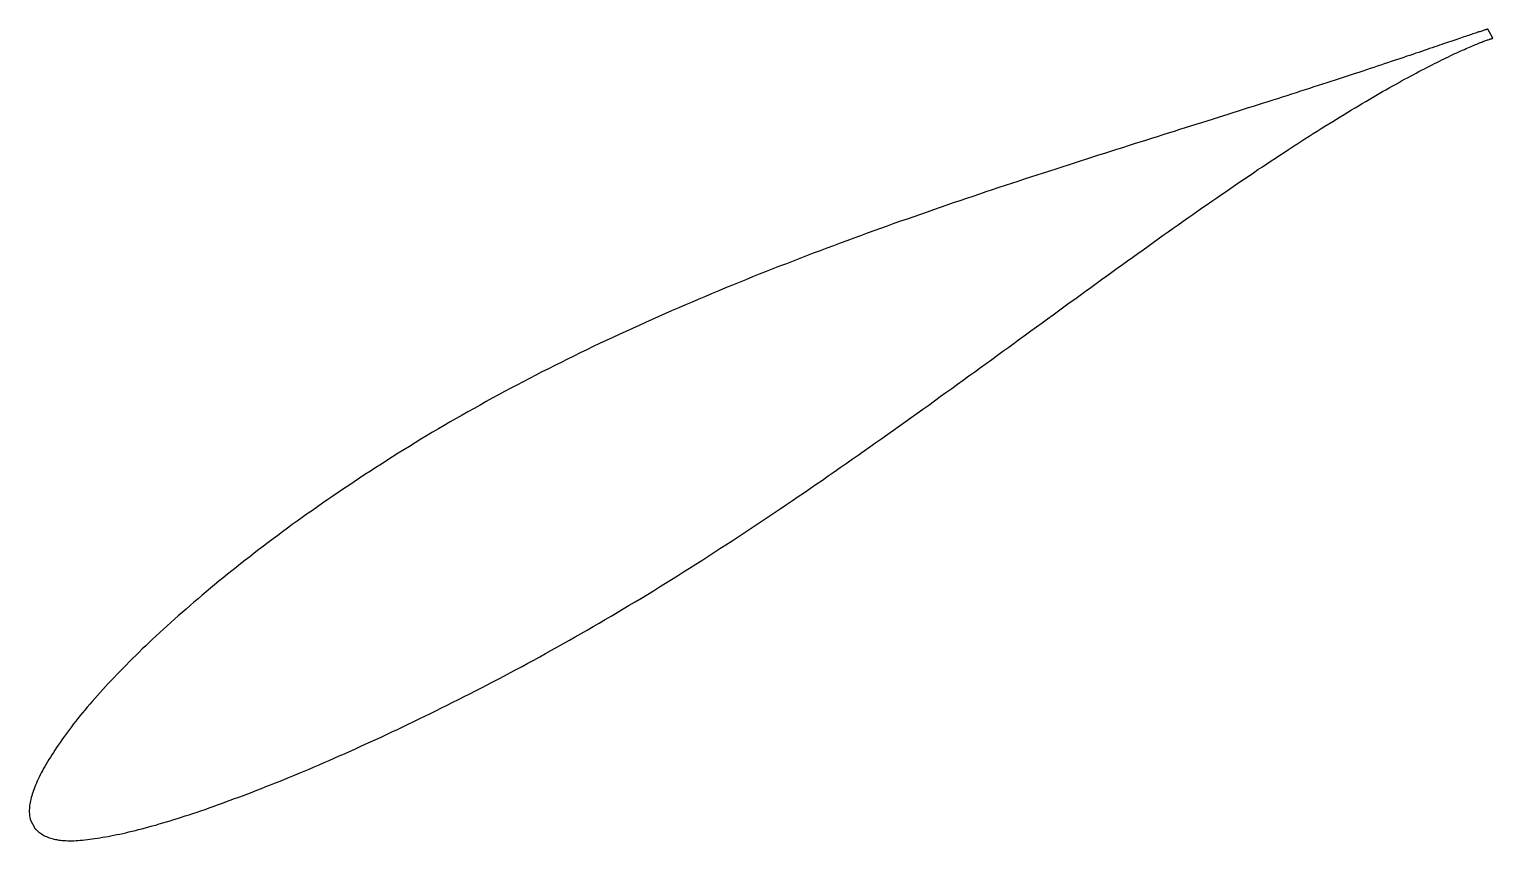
# Model space of a CAD drawing. Header units: metres. Extents: x -42 to 84, y -24 to 46.
import ezdxf

# ---------------------------------------------------------------- set-up
doc = ezdxf.new("R2010")
doc.units = ezdxf.units.M

msp = doc.modelspace()

# ---------------------------------------------------------------- linework, layer by layer
msp.add_lwpolyline([(83.44, 45.93), (83.44, 45.93), (83.43, 45.93), (83.42, 45.92), (83.4, 45.92), (83.37, 45.91), (83.34, 45.91), (83.31, 45.9), (83.27, 45.88), (83.22, 45.87), (83.17, 45.85), (83.12, 45.84), (83.06, 45.82), (82.99, 45.8), (82.92, 45.78), (82.84, 45.75), (82.76, 45.72), (82.68, 45.7), (82.58, 45.67), (82.49, 45.63), (82.39, 45.6), (82.28, 45.57), (82.17, 45.53), (82.05, 45.49), (81.93, 45.45), (81.8, 45.4), (81.67, 45.36), (81.53, 45.31), (81.39, 45.27), (81.24, 45.22), (81.09, 45.16), (80.93, 45.11), (80.77, 45.05), (80.6, 45), (80.43, 44.94), (80.25, 44.88), (80.07, 44.82), (79.88, 44.75), (79.69, 44.69), (79.49, 44.62), (79.29, 44.55), (79.08, 44.48), (78.87, 44.41), (78.65, 44.33), (78.43, 44.26), (78.21, 44.18), (77.97, 44.1), (77.74, 44.02), (77.5, 43.94), (77.25, 43.86), (77, 43.77), (76.74, 43.68), (76.48, 43.6), (76.22, 43.51), (75.95, 43.42), (75.67, 43.32), (75.39, 43.23), (75.11, 43.14), (74.82, 43.04), (74.53, 42.94), (74.23, 42.84), (73.93, 42.74), (73.62, 42.64), (73.31, 42.54), (72.99, 42.43), (72.67, 42.33), (72.34, 42.22), (72.01, 42.11), (71.68, 42), (71.34, 41.89), (71, 41.78), (70.65, 41.67), (70.3, 41.55), (69.94, 41.43), (69.58, 41.32), (69.21, 41.2), (68.84, 41.08), (68.47, 40.96), (68.09, 40.84), (67.71, 40.72), (67.32, 40.59), (66.93, 40.47), (66.54, 40.34), (66.14, 40.21), (65.74, 40.08), (65.33, 39.95), (64.92, 39.82), (64.51, 39.69), (64.09, 39.56), (63.67, 39.42), (63.24, 39.29), (62.81, 39.15), (62.38, 39.02), (61.94, 38.88), (61.5, 38.74), (61.05, 38.6), (60.61, 38.46), (60.15, 38.31), (59.7, 38.17), (59.24, 38.02), (58.78, 37.88), (58.31, 37.73), (57.84, 37.58), (57.37, 37.44), (56.9, 37.29), (56.42, 37.13), (55.93, 36.98), (55.45, 36.83), (54.96, 36.68), (54.47, 36.52), (53.97, 36.36), (53.48, 36.21), (52.98, 36.05), (52.47, 35.89), (51.97, 35.73), (51.46, 35.57), (50.95, 35.41), (50.43, 35.24), (49.91, 35.08), (49.4, 34.91), (48.87, 34.74), (48.35, 34.58), (47.82, 34.41), (47.29, 34.24), (46.76, 34.06), (46.23, 33.89), (45.69, 33.72), (45.15, 33.54), (44.61, 33.37), (44.07, 33.19), (43.52, 33.01), (42.98, 32.83), (42.43, 32.65), (41.88, 32.47), (41.33, 32.29), (40.77, 32.1), (40.22, 31.92), (39.66, 31.73), (39.1, 31.54), (38.54, 31.35), (37.98, 31.16), (37.41, 30.97), (36.85, 30.78), (36.28, 30.58), (35.71, 30.39), (35.15, 30.19), (34.58, 29.99), (34.01, 29.79), (33.43, 29.59), (32.86, 29.39), (32.29, 29.19), (31.71, 28.98), (31.14, 28.78), (30.56, 28.57), (29.98, 28.36), (29.41, 28.15), (28.83, 27.94), (28.25, 27.72), (27.67, 27.51), (27.09, 27.29), (26.51, 27.08), (25.93, 26.86), (25.35, 26.64), (24.77, 26.42), (24.19, 26.19), (23.61, 25.97), (23.03, 25.74), (22.44, 25.52), (21.86, 25.29), (21.28, 25.06), (20.7, 24.83), (20.12, 24.6), (19.54, 24.36), (18.96, 24.13), (18.38, 23.89), (17.8, 23.65), (17.22, 23.41), (16.64, 23.17), (16.07, 22.93), (15.49, 22.69), (14.91, 22.44), (14.34, 22.19), (13.76, 21.95), (13.19, 21.7), (12.62, 21.45), (12.05, 21.19), (11.48, 20.94), (10.91, 20.69), (10.34, 20.43), (9.77, 20.17), (9.2, 19.91), (8.64, 19.65), (8.08, 19.39), (7.51, 19.13), (6.95, 18.86), (6.4, 18.6), (5.84, 18.33), (5.28, 18.06), (4.73, 17.79), (4.18, 17.52), (3.63, 17.24), (3.08, 16.97), (2.53, 16.69), (1.98, 16.42), (1.44, 16.14), (0.9, 15.86), (0.36, 15.58), (-0.17, 15.29), (-0.71, 15.01), (-1.24, 14.73), (-1.77, 14.44), (-2.3, 14.15), (-2.83, 13.86), (-3.35, 13.57), (-3.87, 13.28), (-4.39, 12.99), (-4.9, 12.7), (-5.42, 12.4), (-5.93, 12.11), (-6.44, 11.81), (-6.94, 11.51), (-7.45, 11.22), (-7.95, 10.92), (-8.44, 10.62), (-8.94, 10.32), (-9.43, 10.01), (-9.92, 9.71), (-10.41, 9.41), (-10.89, 9.1), (-11.37, 8.8), (-11.85, 8.49), (-12.33, 8.19), (-12.8, 7.88), (-13.27, 7.58), (-13.73, 7.27), (-14.2, 6.96), (-14.66, 6.65), (-15.11, 6.35), (-15.57, 6.04), (-16.02, 5.73), (-16.47, 5.42), (-16.91, 5.11), (-17.35, 4.8), (-17.79, 4.5), (-18.23, 4.19), (-18.66, 3.88), (-19.09, 3.57), (-19.52, 3.27), (-19.94, 2.96), (-20.36, 2.65), (-20.77, 2.34), (-21.18, 2.04), (-21.59, 1.73), (-22, 1.42), (-22.4, 1.12), (-22.8, 0.81), (-23.19, 0.51), (-23.58, 0.2), (-23.97, -0.1), (-24.36, -0.41), (-24.74, -0.71), (-25.11, -1.01), (-25.49, -1.31), (-25.86, -1.61), (-26.22, -1.92), (-26.58, -2.21), (-26.94, -2.51), (-27.29, -2.81), (-27.64, -3.11), (-27.99, -3.41), (-28.33, -3.7), (-28.67, -4), (-29.01, -4.29), (-29.34, -4.58), (-29.67, -4.87), (-29.99, -5.16), (-30.31, -5.45), (-30.63, -5.74), (-30.94, -6.03), (-31.25, -6.31), (-31.55, -6.59), (-31.85, -6.88), (-32.14, -7.16), (-32.44, -7.44), (-32.72, -7.72), (-33.01, -7.99), (-33.29, -8.27), (-33.56, -8.54), (-33.83, -8.82), (-34.1, -9.09), (-34.36, -9.36), (-34.62, -9.62), (-34.87, -9.89), (-35.12, -10.15), (-35.37, -10.42), (-35.61, -10.68), (-35.85, -10.94), (-36.08, -11.19), (-36.31, -11.45), (-36.54, -11.7), (-36.76, -11.95), (-36.97, -12.2), (-37.18, -12.45), (-37.39, -12.7), (-37.59, -12.94), (-37.79, -13.18), (-37.99, -13.42), (-38.17, -13.66), (-38.36, -13.9), (-38.54, -14.13), (-38.72, -14.36), (-38.89, -14.59), (-39.06, -14.82), (-39.22, -15.05), (-39.38, -15.27), (-39.53, -15.49), (-39.68, -15.71), (-39.83, -15.92), (-39.97, -16.14), (-40.1, -16.35), (-40.24, -16.55), (-40.36, -16.76), (-40.49, -16.96), (-40.61, -17.16), (-40.72, -17.36), (-40.83, -17.55), (-40.94, -17.74), (-41.04, -17.93), (-41.14, -18.11), (-41.23, -18.29), (-41.32, -18.47), (-41.41, -18.65), (-41.49, -18.82), (-41.56, -18.99), (-41.64, -19.16), (-41.7, -19.32), (-41.77, -19.48), (-41.82, -19.64), (-41.88, -19.79), (-41.93, -19.95), (-41.97, -20.1), (-42.01, -20.24), (-42.05, -20.39), (-42.08, -20.53), (-42.1, -20.66), (-42.13, -20.8), (-42.15, -20.93), (-42.16, -21.06), (-42.17, -21.18), (-42.18, -21.3), (-42.18, -21.41), (-42.18, -21.53), (-42.17, -21.63), (-42.16, -21.73), (-42.15, -21.82), (-42.14, -21.91), (-42.13, -21.98), (-42.11, -22.05), (-42.1, -22.1), (-42.09, -22.13), (-41.66, -22.93), (-41.65, -22.94), (-41.64, -22.95), (-41.61, -22.98), (-41.56, -23.01), (-41.51, -23.06), (-41.44, -23.12), (-41.37, -23.18), (-41.29, -23.25), (-41.2, -23.31), (-41.11, -23.37), (-41.01, -23.44), (-40.91, -23.49), (-40.8, -23.55), (-40.69, -23.6), (-40.57, -23.65), (-40.45, -23.69), (-40.33, -23.74), (-40.2, -23.77), (-40.06, -23.81), (-39.93, -23.84), (-39.79, -23.86), (-39.64, -23.89), (-39.49, -23.91), (-39.34, -23.92), (-39.18, -23.94), (-39.02, -23.94), (-38.85, -23.95), (-38.68, -23.95), (-38.51, -23.95), (-38.33, -23.95), (-38.15, -23.94), (-37.96, -23.93), (-37.77, -23.91), (-37.58, -23.9), (-37.38, -23.88), (-37.17, -23.85), (-36.96, -23.83), (-36.75, -23.8), (-36.53, -23.77), (-36.31, -23.74), (-36.09, -23.7), (-35.86, -23.66), (-35.62, -23.62), (-35.38, -23.58), (-35.14, -23.53), (-34.89, -23.48), (-34.64, -23.43), (-34.38, -23.38), (-34.12, -23.32), (-33.86, -23.26), (-33.59, -23.2), (-33.31, -23.13), (-33.04, -23.07), (-32.76, -23), (-32.47, -22.92), (-32.18, -22.85), (-31.89, -22.77), (-31.59, -22.68), (-31.29, -22.6), (-30.99, -22.51), (-30.68, -22.42), (-30.37, -22.33), (-30.05, -22.23), (-29.73, -22.13), (-29.41, -22.03), (-29.08, -21.93), (-28.75, -21.82), (-28.41, -21.71), (-28.08, -21.6), (-27.73, -21.49), (-27.39, -21.37), (-27.04, -21.25), (-26.69, -21.13), (-26.33, -21), (-25.97, -20.87), (-25.61, -20.74), (-25.24, -20.61), (-24.87, -20.47), (-24.5, -20.33), (-24.12, -20.19), (-23.74, -20.05), (-23.36, -19.9), (-22.97, -19.76), (-22.58, -19.6), (-22.18, -19.45), (-21.79, -19.29), (-21.39, -19.14), (-20.98, -18.97), (-20.58, -18.81), (-20.17, -18.64), (-19.76, -18.48), (-19.34, -18.31), (-18.92, -18.13), (-18.5, -17.95), (-18.08, -17.78), (-17.65, -17.6), (-17.22, -17.41), (-16.79, -17.23), (-16.36, -17.04), (-15.92, -16.85), (-15.48, -16.65), (-15.04, -16.46), (-14.59, -16.26), (-14.14, -16.06), (-13.69, -15.85), (-13.24, -15.65), (-12.79, -15.44), (-12.33, -15.23), (-11.87, -15.02), (-11.41, -14.8), (-10.94, -14.58), (-10.47, -14.36), (-10.01, -14.14), (-9.54, -13.92), (-9.06, -13.69), (-8.59, -13.46), (-8.11, -13.23), (-7.63, -12.99), (-7.15, -12.76), (-6.67, -12.52), (-6.18, -12.28), (-5.7, -12.03), (-5.21, -11.79), (-4.72, -11.54), (-4.23, -11.29), (-3.73, -11.04), (-3.24, -10.78), (-2.74, -10.53), (-2.24, -10.27), (-1.74, -10), (-1.24, -9.74), (-0.74, -9.47), (-0.24, -9.21), (0.27, -8.94), (0.77, -8.66), (1.28, -8.39), (1.79, -8.11), (2.3, -7.83), (2.81, -7.55), (3.32, -7.26), (3.83, -6.98), (4.34, -6.69), (4.85, -6.4), (5.37, -6.1), (5.88, -5.81), (6.4, -5.51), (6.91, -5.21), (7.43, -4.91), (7.95, -4.61), (8.47, -4.3), (8.98, -3.99), (9.5, -3.68), (10.02, -3.37), (10.54, -3.05), (11.06, -2.74), (11.58, -2.42), (12.1, -2.1), (12.62, -1.78), (13.14, -1.45), (13.66, -1.13), (14.18, -0.8), (14.7, -0.47), (15.23, -0.14), (15.75, 0.19), (16.27, 0.53), (16.79, 0.86), (17.31, 1.2), (17.83, 1.54), (18.35, 1.88), (18.87, 2.22), (19.39, 2.56), (19.91, 2.91), (20.43, 3.25), (20.95, 3.6), (21.47, 3.94), (21.99, 4.29), (22.51, 4.64), (23.03, 4.99), (23.55, 5.34), (24.06, 5.7), (24.58, 6.05), (25.1, 6.4), (25.61, 6.76), (26.13, 7.11), (26.64, 7.47), (27.16, 7.83), (27.67, 8.18), (28.18, 8.54), (28.7, 8.9), (29.21, 9.26), (29.72, 9.62), (30.23, 9.97), (30.74, 10.33), (31.25, 10.69), (31.76, 11.05), (32.26, 11.41), (32.77, 11.77), (33.27, 12.13), (33.78, 12.49), (34.28, 12.85), (34.78, 13.21), (35.29, 13.57), (35.79, 13.93), (36.28, 14.29), (36.78, 14.65), (37.28, 15), (37.78, 15.36), (38.27, 15.72), (38.76, 16.08), (39.25, 16.43), (39.75, 16.79), (40.23, 17.14), (40.72, 17.5), (41.21, 17.85), (41.69, 18.21), (42.18, 18.56), (42.66, 18.91), (43.14, 19.26), (43.62, 19.61), (44.1, 19.96), (44.58, 20.3), (45.05, 20.65), (45.52, 20.99), (46, 21.34), (46.47, 21.68), (46.93, 22.02), (47.4, 22.36), (47.87, 22.7), (48.33, 23.03), (48.79, 23.37), (49.25, 23.7), (49.71, 24.03), (50.17, 24.37), (50.62, 24.69), (51.07, 25.02), (51.52, 25.35), (51.97, 25.67), (52.42, 25.99), (52.86, 26.31), (53.31, 26.63), (53.75, 26.94), (54.19, 27.26), (54.62, 27.57), (55.06, 27.88), (55.49, 28.19), (55.92, 28.49), (56.35, 28.79), (56.78, 29.1), (57.2, 29.39), (57.62, 29.69), (58.04, 29.98), (58.46, 30.28), (58.87, 30.57), (59.28, 30.85), (59.69, 31.14), (60.1, 31.42), (60.51, 31.7), (60.91, 31.97), (61.31, 32.25), (61.71, 32.52), (62.1, 32.79), (62.49, 33.06), (62.88, 33.32), (63.27, 33.58), (63.65, 33.84), (64.04, 34.09), (64.42, 34.35), (64.79, 34.59), (65.17, 34.84), (65.54, 35.09), (65.91, 35.33), (66.27, 35.57), (66.63, 35.8), (66.99, 36.03), (67.35, 36.26), (67.7, 36.49), (68.05, 36.71), (68.4, 36.94), (68.74, 37.15), (69.09, 37.37), (69.42, 37.58), (69.76, 37.79), (70.09, 38), (70.42, 38.2), (70.74, 38.4), (71.07, 38.6), (71.39, 38.79), (71.7, 38.98), (72.01, 39.17), (72.32, 39.35), (72.63, 39.53), (72.93, 39.71), (73.23, 39.89), (73.52, 40.06), (73.81, 40.23), (74.1, 40.4), (74.39, 40.56), (74.67, 40.72), (74.95, 40.88), (75.22, 41.03), (75.49, 41.18), (75.75, 41.33), (76.02, 41.48), (76.28, 41.62), (76.53, 41.76), (76.78, 41.89), (77.03, 42.02), (77.27, 42.15), (77.51, 42.28), (77.75, 42.41), (77.98, 42.53), (78.2, 42.64), (78.43, 42.76), (78.65, 42.87), (78.86, 42.98), (79.07, 43.08), (79.28, 43.19), (79.48, 43.29), (79.68, 43.39), (79.87, 43.48), (80.06, 43.57), (80.25, 43.66), (80.43, 43.75), (80.61, 43.83), (80.78, 43.91), (80.95, 43.99), (81.11, 44.06), (81.27, 44.13), (81.43, 44.2), (81.58, 44.27), (81.72, 44.33), (81.87, 44.39), (82, 44.45), (82.13, 44.51), (82.26, 44.56), (82.38, 44.61), (82.5, 44.66), (82.62, 44.71), (82.73, 44.75), (82.83, 44.79), (82.93, 44.83), (83.02, 44.87), (83.11, 44.9), (83.2, 44.93), (83.28, 44.96), (83.35, 44.99), (83.42, 45.01), (83.49, 45.03), (83.55, 45.05), (83.6, 45.07), (83.65, 45.09), (83.7, 45.1), (83.74, 45.11), (83.77, 45.12), (83.8, 45.13), (83.83, 45.14), (83.85, 45.14), (83.86, 45.14), (83.87, 45.15), (83.87, 45.15), (83.44, 45.93)], close=True)

doc.saveas('drawing.dxf')
